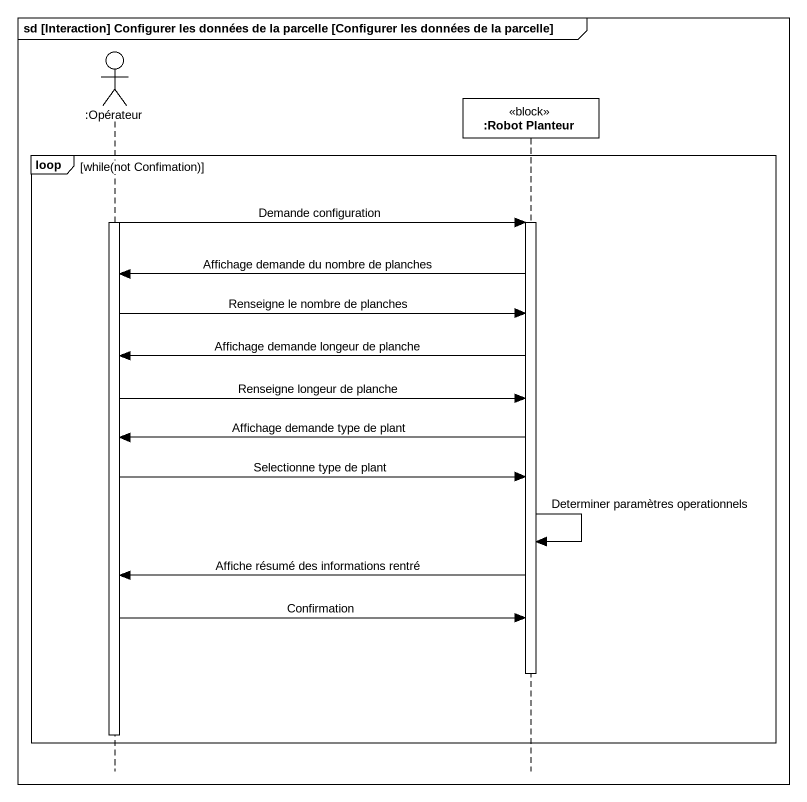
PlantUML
@startuml
mainframe sd [Interaction] Configurer les données de la parcelle [Configurer les données de la parcelle]
hide footbox
actor ":Opérateur" as Opérateur
participant ":Robot Planteur" as Robot_Planteur <<block>>

loop while(not Confimation)
  activate Opérateur
  Opérateur -> Robot_Planteur : Demande configuration
  activate Robot_Planteur
  Robot_Planteur -> Opérateur : Affichage demande du nombre de planches
  Opérateur -> Robot_Planteur : Renseigne le nombre de planches
  Robot_Planteur -> Opérateur : Affichage demande longeur de planche
  Opérateur -> Robot_Planteur : Renseigne longeur de planche
  Robot_Planteur -> Opérateur : Affichage demande type de plant
  Opérateur -> Robot_Planteur : Selectionne type de plant
  Robot_Planteur -> Robot_Planteur : Determiner paramètres operationnels
  Robot_Planteur -> Opérateur : Affiche résumé des informations rentré
  Opérateur -> Robot_Planteur : Confirmation
  deactivate Robot_Planteur
  deactivate Opérateur
end
@enduml
